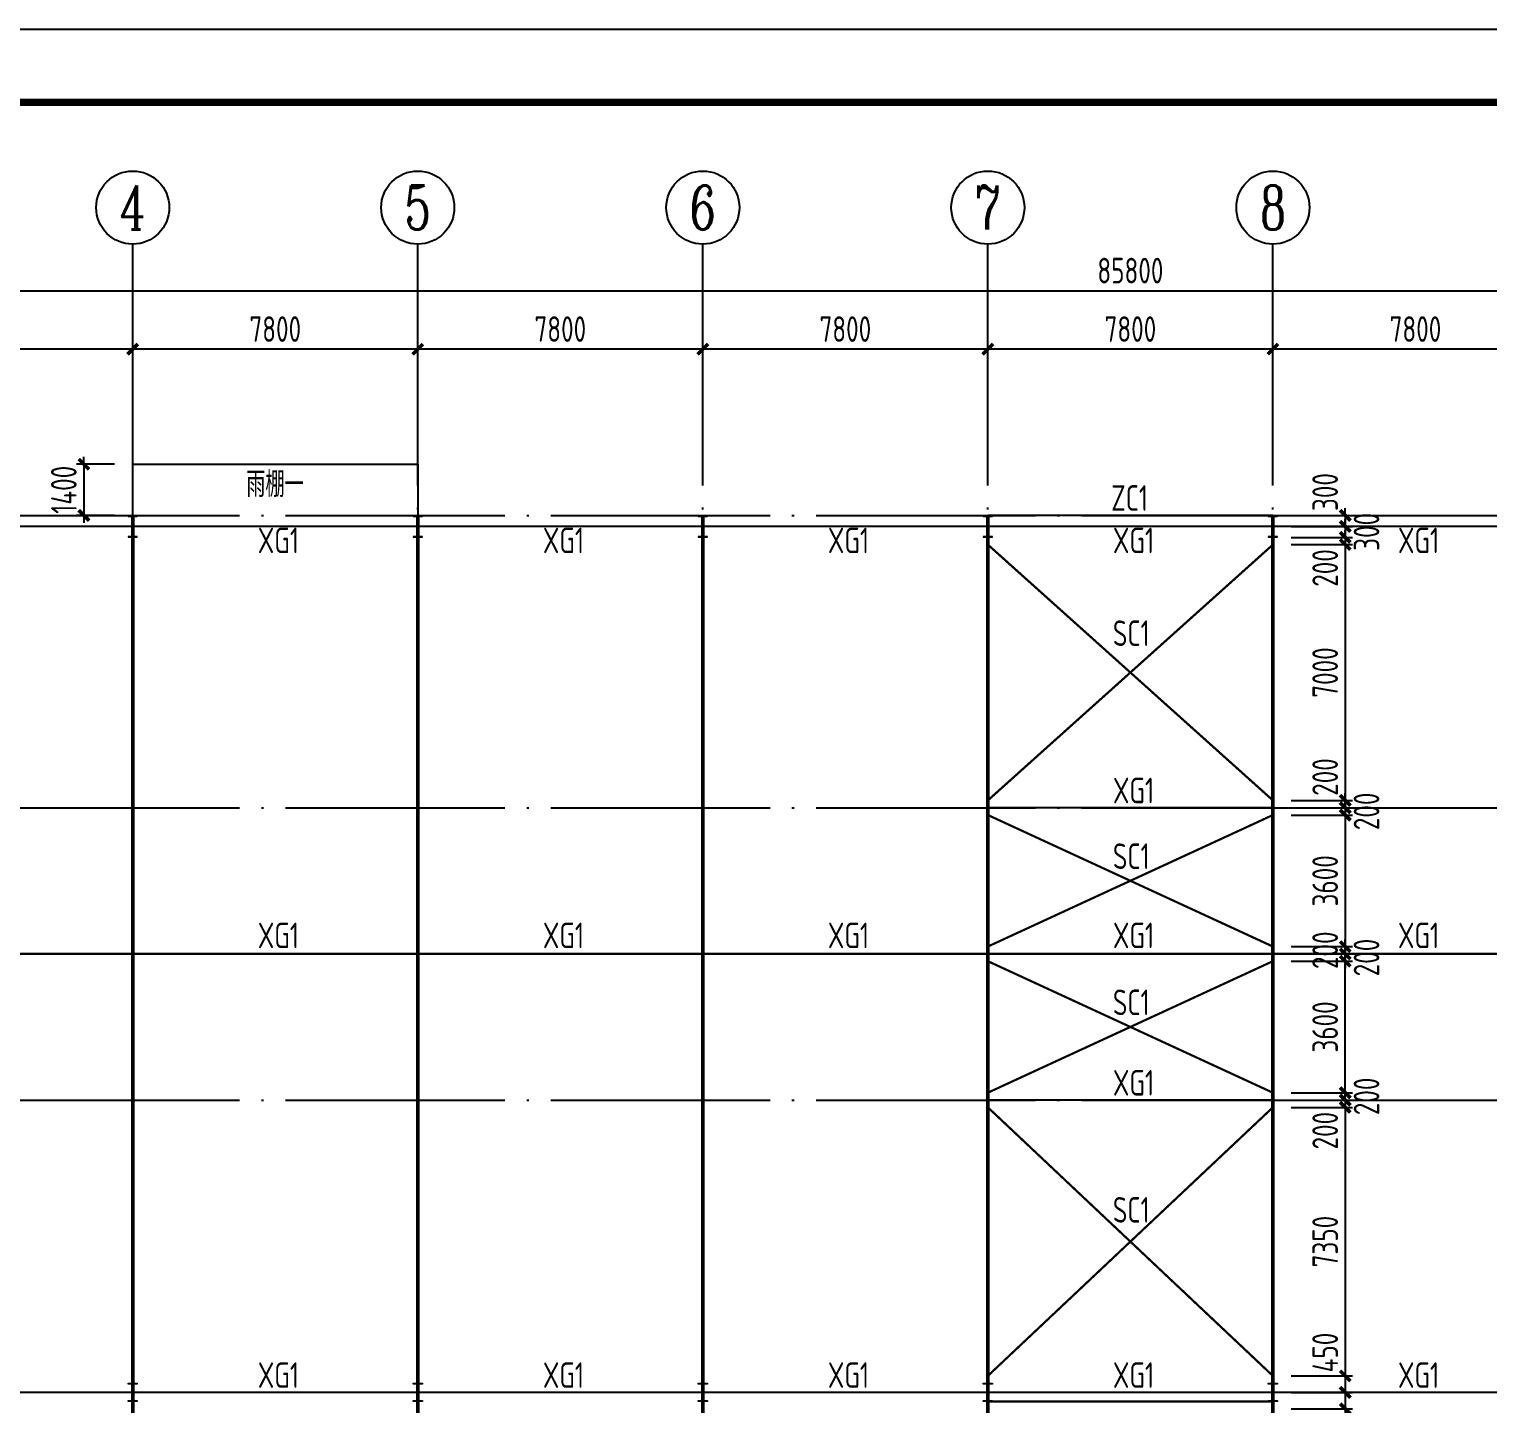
# Model space of a CAD drawing. Extents: x -2746917 to -971774, y -3334247 to -3250358.
# Drawn here: x -1923632 to -1903674, y -3292984 to -3274173 of the extents above; entities that cross this region are included whole.
import ezdxf
from ezdxf.enums import TextEntityAlignment as Align

# ---------------------------------------------------------------- set-up
doc = ezdxf.new("R2010")
doc.units = 0
doc.header["$LTSCALE"] = 1000
doc.header["$MEASUREMENT"] = 0
doc.header["$PDMODE"] = 35
for name, pattern in [('2', [16, 12.5, -1.5, 0.5, -1.5]), ('DASH', [0.35, 0.25, -0.1]), ('DOTE', [2.42, 2, -0.2, 0.02, -0.2])]:
    doc.linetypes.add(name, pattern=pattern)
doc.layers.get('0').update_dxf_attribs({"linetype": 'CONTINUOUS'})
doc.layers.get('Defpoints').update_dxf_attribs({"linetype": 'CONTINUOUS'})
for name, color, linetype in [('AXIS', 253, 'DOTE'), ('COLU', 7, 'CONTINUOUS'), ('DIM', 3, 'CONTINUOUS'), ('NUM', 7, 'CONTINUOUS'), ('PUB_TITLE', 4, 'CONTINUOUS'), ('REIN', 1, 'CONTINUOUS'), ('TEXT', 7, 'CONTINUOUS')]:
    doc.layers.add(name, color=color, linetype=linetype)
doc.layers.add('yichutu', color=7, linetype='CONTINUOUS', true_color=0xffffff, plot=False)
doc.styles.add('TSSD_Axis', font='Complex.shx', dxfattribs={"width": 0.7, "bigfont": 'hztxt.shx'})
doc.styles.add('TSSD_Dimension', font='tssdeng.shx', dxfattribs={"width": 0.75, "bigfont": 'Hztxt.shx'})
doc.styles.add('TSSD_Rein', font='Tssdeng.shx', dxfattribs={"width": 0.75, "bigfont": 'hztxt.shx'})
doc.dimstyles.new('TSSD_200_100', dxfattribs={"dimtxt": 350, "dimasz": 100, "dimexe": 100, "dimexo": 250, "dimgap": 100, "dimtad": 1, "dimdec": 0, "dimlfac": 2, "dimzin": 0, "dimdsep": 46, "dimtxsty": 'TSSD_Dimension', "dimblk": 'ARCHTICK', "dimcen": 0, "dimdle": 100, "dimclrt": 7, "dimadec": 0, "dimazin": 0, "dimtfac": 1, "dimtdec": 0, "dimtix": 1, "dimtmove": 2, "dimatfit": 3, "dimfxl": 1, "dimtolj": 1, "dimtzin": 0, "dimarcsym": 0})

# ---------------------------------------------------------------- blocks, each defined once
blk = doc.blocks.new('ts_axno')
at = {"color": 0, "linetype": 'ByBlock', "lineweight": -2}
blk.add_circle((0, 0), 0.5, dxfattribs=at)
at = {"color": 0, "linetype": 'ByBlock', "lineweight": -2, "style": 'TSSD_Axis', "width": 0.7}
blk.add_attdef('A', text='', height=0.6, dxfattribs=at).set_placement((0, 0), align=Align.MIDDLE_CENTER)
blk = doc.blocks.new('_ArchTick')
at = {"color": 0, "const_width": 0.5}
blk.add_lwpolyline([(-0.71, -0.71), (0.71, 0.71)], dxfattribs=at)
blk = doc.blocks.new('*D1809')
at = {"layer": 'Defpoints', "color": 0, "ltscale": 1.5}
for p in [(-1906615, -3278552), (-1906615, -3279827), (-1902715, -3279827)]:
    blk.add_point(p, dxfattribs=at)
at = {"layer": 'DIM', "color": 0, "lineweight": -2, "ltscale": 1.5}
for p, q in [((-1902615, -3278552), (-1906715, -3278552)), ((-1906615, -3279577), (-1906615, -3278452)), ((-1902715, -3279577), (-1902715, -3278452))]:
    blk.add_line(p, q, dxfattribs=at)
at = {"layer": 'DIM', "color": 0, "lineweight": -2, "ltscale": 1.5, "xscale": 100, "yscale": 100, "zscale": 100, "rotation": 180}
blk.add_blockref('_ArchTick', (-1906615, -3278552), dxfattribs=at)
at = {"layer": 'DIM', "color": 0, "lineweight": -2, "ltscale": 1.5, "xscale": 100, "yscale": 100, "zscale": 100}
blk.add_blockref('_ArchTick', (-1902715, -3278552), dxfattribs=at)
at = {"layer": 'DIM', "color": 7, "ltscale": 1.5, "insert": (-1904665, -3278277), "char_height": 350, "attachment_point": 5, "style": 'TSSD_Dimension'}
blk.add_mtext('\\A1;7800', dxfattribs=at)
blk = doc.blocks.new('*D1810')
at = {"layer": 'Defpoints', "color": 0, "ltscale": 1.5}
for p in [(-1910515, -3278552), (-1910515, -3279827), (-1906615, -3279827)]:
    blk.add_point(p, dxfattribs=at)
at = {"layer": 'DIM', "color": 0, "lineweight": -2, "ltscale": 1.5}
for p, q in [((-1906515, -3278552), (-1910615, -3278552)), ((-1910515, -3279577), (-1910515, -3278452)), ((-1906615, -3279577), (-1906615, -3278452))]:
    blk.add_line(p, q, dxfattribs=at)
at = {"layer": 'DIM', "color": 0, "lineweight": -2, "ltscale": 1.5, "xscale": 100, "yscale": 100, "zscale": 100, "rotation": 180}
blk.add_blockref('_ArchTick', (-1910515, -3278552), dxfattribs=at)
at = {"layer": 'DIM', "color": 0, "lineweight": -2, "ltscale": 1.5, "xscale": 100, "yscale": 100, "zscale": 100}
blk.add_blockref('_ArchTick', (-1906615, -3278552), dxfattribs=at)
at = {"layer": 'DIM', "color": 7, "ltscale": 1.5, "insert": (-1908565, -3278277), "char_height": 350, "attachment_point": 5, "style": 'TSSD_Dimension'}
blk.add_mtext('\\A1;7800', dxfattribs=at)
blk = doc.blocks.new('*D1811')
at = {"layer": 'Defpoints', "color": 0, "ltscale": 1.5}
for p in [(-1914415, -3278552), (-1914415, -3279827), (-1910515, -3279827)]:
    blk.add_point(p, dxfattribs=at)
at = {"layer": 'DIM', "color": 0, "lineweight": -2, "ltscale": 1.5}
for p, q in [((-1910415, -3278552), (-1914515, -3278552)), ((-1914415, -3279577), (-1914415, -3278452)), ((-1910515, -3279577), (-1910515, -3278452))]:
    blk.add_line(p, q, dxfattribs=at)
at = {"layer": 'DIM', "color": 0, "lineweight": -2, "ltscale": 1.5, "xscale": 100, "yscale": 100, "zscale": 100, "rotation": 180}
blk.add_blockref('_ArchTick', (-1914415, -3278552), dxfattribs=at)
at = {"layer": 'DIM', "color": 0, "lineweight": -2, "ltscale": 1.5, "xscale": 100, "yscale": 100, "zscale": 100}
blk.add_blockref('_ArchTick', (-1910515, -3278552), dxfattribs=at)
at = {"layer": 'DIM', "color": 7, "ltscale": 1.5, "insert": (-1912465, -3278277), "char_height": 350, "attachment_point": 5, "style": 'TSSD_Dimension'}
blk.add_mtext('\\A1;7800', dxfattribs=at)
blk = doc.blocks.new('*D1812')
at = {"layer": 'Defpoints', "color": 0, "ltscale": 1.5}
for p in [(-1918315, -3278552), (-1918315, -3279827), (-1914415, -3279827)]:
    blk.add_point(p, dxfattribs=at)
at = {"layer": 'DIM', "color": 0, "lineweight": -2, "ltscale": 1.5}
for p, q in [((-1914315, -3278552), (-1918415, -3278552)), ((-1918315, -3279577), (-1918315, -3278452)), ((-1914415, -3279577), (-1914415, -3278452))]:
    blk.add_line(p, q, dxfattribs=at)
at = {"layer": 'DIM', "color": 0, "lineweight": -2, "ltscale": 1.5, "xscale": 100, "yscale": 100, "zscale": 100, "rotation": 180}
blk.add_blockref('_ArchTick', (-1918315, -3278552), dxfattribs=at)
at = {"layer": 'DIM', "color": 0, "lineweight": -2, "ltscale": 1.5, "xscale": 100, "yscale": 100, "zscale": 100}
blk.add_blockref('_ArchTick', (-1914415, -3278552), dxfattribs=at)
at = {"layer": 'DIM', "color": 7, "ltscale": 1.5, "insert": (-1916365, -3278277), "char_height": 350, "attachment_point": 5, "style": 'TSSD_Dimension'}
blk.add_mtext('\\A1;7800', dxfattribs=at)
blk = doc.blocks.new('*D1813')
at = {"layer": 'Defpoints', "color": 0, "ltscale": 1.5}
for p in [(-1922215, -3278552), (-1922215, -3279827), (-1918315, -3279827)]:
    blk.add_point(p, dxfattribs=at)
at = {"layer": 'DIM', "color": 0, "lineweight": -2, "ltscale": 1.5}
for p, q in [((-1918215, -3278552), (-1922315, -3278552)), ((-1922215, -3279577), (-1922215, -3278452)), ((-1918315, -3279577), (-1918315, -3278452))]:
    blk.add_line(p, q, dxfattribs=at)
at = {"layer": 'DIM', "color": 0, "lineweight": -2, "ltscale": 1.5, "xscale": 100, "yscale": 100, "zscale": 100, "rotation": 180}
blk.add_blockref('_ArchTick', (-1922215, -3278552), dxfattribs=at)
at = {"layer": 'DIM', "color": 0, "lineweight": -2, "ltscale": 1.5, "xscale": 100, "yscale": 100, "zscale": 100}
blk.add_blockref('_ArchTick', (-1918315, -3278552), dxfattribs=at)
at = {"layer": 'DIM', "color": 7, "ltscale": 1.5, "insert": (-1920265, -3278277), "char_height": 350, "attachment_point": 5, "style": 'TSSD_Dimension'}
blk.add_mtext('\\A1;7800', dxfattribs=at)
blk = doc.blocks.new('*D1814')
at = {"layer": 'Defpoints', "color": 0, "ltscale": 1.5}
for p in [(-1926115, -3278552), (-1926115, -3279827), (-1922215, -3279827)]:
    blk.add_point(p, dxfattribs=at)
at = {"layer": 'DIM', "color": 0, "lineweight": -2, "ltscale": 1.5}
for p, q in [((-1922115, -3278552), (-1926215, -3278552)), ((-1926115, -3279577), (-1926115, -3278452)), ((-1922215, -3279577), (-1922215, -3278452))]:
    blk.add_line(p, q, dxfattribs=at)
at = {"layer": 'DIM', "color": 0, "lineweight": -2, "ltscale": 1.5, "xscale": 100, "yscale": 100, "zscale": 100, "rotation": 180}
blk.add_blockref('_ArchTick', (-1926115, -3278552), dxfattribs=at)
at = {"layer": 'DIM', "color": 0, "lineweight": -2, "ltscale": 1.5, "xscale": 100, "yscale": 100, "zscale": 100}
blk.add_blockref('_ArchTick', (-1922215, -3278552), dxfattribs=at)
at = {"layer": 'DIM', "color": 7, "ltscale": 1.5, "insert": (-1924165, -3278277), "char_height": 350, "attachment_point": 5, "style": 'TSSD_Dimension'}
blk.add_mtext('\\A1;7800', dxfattribs=at)
blk = doc.blocks.new('*D1816')
at = {"layer": 'Defpoints', "color": 0, "ltscale": 1.5}
for p in [(-1887115, -3277752), (-1930015, -3279827), (-1887115, -3279827)]:
    blk.add_point(p, dxfattribs=at)
at = {"layer": 'DIM', "color": 0, "lineweight": -2, "ltscale": 1.5}
for p, q in [((-1930115, -3277752), (-1887015, -3277752)), ((-1930015, -3279577), (-1930015, -3277652)), ((-1887115, -3279577), (-1887115, -3277652))]:
    blk.add_line(p, q, dxfattribs=at)
at = {"layer": 'DIM', "color": 0, "lineweight": -2, "ltscale": 1.5, "xscale": 100, "yscale": 100, "zscale": 100, "rotation": 180}
blk.add_blockref('_ArchTick', (-1930015, -3277752), dxfattribs=at)
at = {"layer": 'DIM', "color": 0, "lineweight": -2, "ltscale": 1.5, "xscale": 100, "yscale": 100, "zscale": 100}
blk.add_blockref('_ArchTick', (-1887115, -3277752), dxfattribs=at)
at = {"layer": 'DIM', "color": 7, "ltscale": 1.5, "insert": (-1908565, -3277477), "char_height": 350, "attachment_point": 5, "style": 'TSSD_Dimension'}
blk.add_mtext('\\A1;85800', dxfattribs=at)
blk = doc.blocks.new('*D2792')
at = {"layer": 'Defpoints', "color": 0, "ltscale": 1.5}
for p in [(-1922215, -3280126), (-1922883, -3280827), (-1922215, -3280827)]:
    blk.add_point(p, dxfattribs=at)
at = {"layer": 'DIM', "color": 0, "lineweight": -2, "ltscale": 1.5}
for p, q in [((-1922883, -3280126), (-1922883, -3280026)), ((-1922465, -3280126), (-1922983, -3280126)), ((-1922883, -3280126), (-1922883, -3280827)), ((-1922465, -3280827), (-1922983, -3280827)), ((-1922883, -3280827), (-1922883, -3280927))]:
    blk.add_line(p, q, dxfattribs=at)
at = {"layer": 'DIM', "color": 0, "lineweight": -2, "ltscale": 1.5, "xscale": 100, "yscale": 100, "zscale": 100}
for p, rotation in [((-1922883, -3280126), 270), ((-1922883, -3280827), 90)]:
    blk.add_blockref('_ArchTick', p, dxfattribs=dict(at, rotation=rotation))
at = {"layer": 'DIM', "color": 7, "ltscale": 1.5, "insert": (-1923158, -3280476), "char_height": 350, "attachment_point": 5, "rotation": 90, "style": 'TSSD_Dimension'}
blk.add_mtext('\\A1;1400', dxfattribs=at)
blk = doc.blocks.new('*D2946')
at = {"layer": 'Defpoints', "color": 0, "ltscale": 1.5}
for p in [(-1906615, -3280827), (-1906615, -3280977), (-1905625, -3280977)]:
    blk.add_point(p, dxfattribs=at)
at = {"layer": 'DIM', "color": 0, "lineweight": -2, "ltscale": 1.5}
for p, q in [((-1905625, -3280827), (-1905625, -3280727)), ((-1906365, -3280827), (-1905525, -3280827)), ((-1906365, -3280977), (-1905525, -3280977)), ((-1905625, -3280827), (-1905625, -3280977)), ((-1905625, -3280977), (-1905625, -3281077))]:
    blk.add_line(p, q, dxfattribs=at)
at = {"layer": 'DIM', "color": 0, "lineweight": -2, "ltscale": 1.5, "xscale": 100, "yscale": 100, "zscale": 100}
for p, rotation in [((-1905625, -3280827), 270), ((-1905625, -3280977), 90)]:
    blk.add_blockref('_ArchTick', p, dxfattribs=dict(at, rotation=rotation))
at = {"layer": 'DIM', "color": 7, "ltscale": 1.5, "insert": (-1905900, -3280507), "char_height": 350, "attachment_point": 5, "rotation": 90, "style": 'TSSD_Dimension'}
blk.add_mtext('\\A1;300', dxfattribs=at)
blk = doc.blocks.new('*D2947')
at = {"layer": 'Defpoints', "color": 0, "ltscale": 1.5}
for p in [(-1906615, -3280977), (-1906615, -3281127), (-1905625, -3281127)]:
    blk.add_point(p, dxfattribs=at)
at = {"layer": 'DIM', "color": 0, "lineweight": -2, "ltscale": 1.5}
for p, q in [((-1906365, -3280977), (-1905525, -3280977)), ((-1905625, -3280977), (-1905625, -3280877)), ((-1905625, -3280977), (-1905625, -3281127)), ((-1906365, -3281127), (-1905525, -3281127)), ((-1905625, -3281127), (-1905625, -3281227))]:
    blk.add_line(p, q, dxfattribs=at)
at = {"layer": 'DIM', "color": 0, "lineweight": -2, "ltscale": 1.5, "xscale": 100, "yscale": 100, "zscale": 100}
for p, rotation in [((-1905625, -3280977), 270), ((-1905625, -3281127), 90)]:
    blk.add_blockref('_ArchTick', p, dxfattribs=dict(at, rotation=rotation))
at = {"layer": 'DIM', "color": 7, "ltscale": 1.5, "insert": (-1905334, -3281052), "char_height": 350, "attachment_point": 5, "rotation": 90, "style": 'TSSD_Dimension'}
blk.add_mtext('\\A1;300', dxfattribs=at)
blk = doc.blocks.new('*D2948')
at = {"layer": 'Defpoints', "color": 0, "ltscale": 1.5}
for p in [(-1906615, -3281127), (-1906615, -3281227), (-1905625, -3281227)]:
    blk.add_point(p, dxfattribs=at)
at = {"layer": 'DIM', "color": 0, "lineweight": -2, "ltscale": 1.5}
for p, q in [((-1906365, -3281127), (-1905525, -3281127)), ((-1905625, -3281127), (-1905625, -3281027)), ((-1905625, -3281127), (-1905625, -3281227)), ((-1906365, -3281227), (-1905525, -3281227)), ((-1905625, -3281227), (-1905625, -3281327))]:
    blk.add_line(p, q, dxfattribs=at)
at = {"layer": 'DIM', "color": 0, "lineweight": -2, "ltscale": 1.5, "xscale": 100, "yscale": 100, "zscale": 100}
for p, rotation in [((-1905625, -3281127), 270), ((-1905625, -3281227), 90)]:
    blk.add_blockref('_ArchTick', p, dxfattribs=dict(at, rotation=rotation))
at = {"layer": 'DIM', "color": 7, "ltscale": 1.5, "insert": (-1905900, -3281546), "char_height": 350, "attachment_point": 5, "rotation": 90, "style": 'TSSD_Dimension'}
blk.add_mtext('\\A1;200', dxfattribs=at)
blk = doc.blocks.new('*D2949')
at = {"layer": 'Defpoints', "color": 0, "ltscale": 1.5}
for p in [(-1906615, -3281227), (-1906615, -3284727), (-1905625, -3284727)]:
    blk.add_point(p, dxfattribs=at)
at = {"layer": 'DIM', "color": 0, "lineweight": -2, "ltscale": 1.5}
for p, q in [((-1905625, -3281127), (-1905625, -3284827)), ((-1906365, -3281227), (-1905525, -3281227)), ((-1906365, -3284727), (-1905525, -3284727))]:
    blk.add_line(p, q, dxfattribs=at)
at = {"layer": 'DIM', "color": 0, "lineweight": -2, "ltscale": 1.5, "xscale": 100, "yscale": 100, "zscale": 100}
for p, rotation in [((-1905625, -3281227), 90), ((-1905625, -3284727), 270)]:
    blk.add_blockref('_ArchTick', p, dxfattribs=dict(at, rotation=rotation))
at = {"layer": 'DIM', "color": 7, "ltscale": 1.5, "insert": (-1905900, -3282977), "char_height": 350, "attachment_point": 5, "rotation": 90, "style": 'TSSD_Dimension'}
blk.add_mtext('\\A1;7000', dxfattribs=at)
blk = doc.blocks.new('*D2950')
at = {"layer": 'Defpoints', "color": 0, "ltscale": 1.5}
for p in [(-1906615, -3284727), (-1906615, -3284827), (-1905625, -3284827)]:
    blk.add_point(p, dxfattribs=at)
at = {"layer": 'DIM', "color": 0, "lineweight": -2, "ltscale": 1.5}
for p, q in [((-1906365, -3284727), (-1905525, -3284727)), ((-1905625, -3284727), (-1905625, -3284627)), ((-1905625, -3284727), (-1905625, -3284827)), ((-1906365, -3284827), (-1905525, -3284827)), ((-1905625, -3284827), (-1905625, -3284927))]:
    blk.add_line(p, q, dxfattribs=at)
at = {"layer": 'DIM', "color": 0, "lineweight": -2, "ltscale": 1.5, "xscale": 100, "yscale": 100, "zscale": 100}
for p, rotation in [((-1905625, -3284727), 270), ((-1905625, -3284827), 90)]:
    blk.add_blockref('_ArchTick', p, dxfattribs=dict(at, rotation=rotation))
at = {"layer": 'DIM', "color": 7, "ltscale": 1.5, "insert": (-1905900, -3284407), "char_height": 350, "attachment_point": 5, "rotation": 90, "style": 'TSSD_Dimension'}
blk.add_mtext('\\A1;200', dxfattribs=at)
blk = doc.blocks.new('*D2951')
at = {"layer": 'Defpoints', "color": 0, "ltscale": 1.5}
for p in [(-1906615, -3284827), (-1906615, -3284927), (-1905625, -3284927)]:
    blk.add_point(p, dxfattribs=at)
at = {"layer": 'DIM', "color": 0, "lineweight": -2, "ltscale": 1.5}
for p, q in [((-1905625, -3284827), (-1905625, -3284727)), ((-1906365, -3284827), (-1905525, -3284827)), ((-1906365, -3284927), (-1905525, -3284927)), ((-1905625, -3284827), (-1905625, -3284927)), ((-1905625, -3284927), (-1905625, -3285027))]:
    blk.add_line(p, q, dxfattribs=at)
at = {"layer": 'DIM', "color": 0, "lineweight": -2, "ltscale": 1.5, "xscale": 100, "yscale": 100, "zscale": 100}
for p, rotation in [((-1905625, -3284827), 270), ((-1905625, -3284927), 90)]:
    blk.add_blockref('_ArchTick', p, dxfattribs=dict(at, rotation=rotation))
at = {"layer": 'DIM', "color": 7, "ltscale": 1.5, "insert": (-1905334, -3284877), "char_height": 350, "attachment_point": 5, "rotation": 90, "style": 'TSSD_Dimension'}
blk.add_mtext('\\A1;200', dxfattribs=at)
blk = doc.blocks.new('*D2952')
at = {"layer": 'Defpoints', "color": 0, "ltscale": 1.5}
for p in [(-1906615, -3284927), (-1906615, -3286727), (-1905625, -3286727)]:
    blk.add_point(p, dxfattribs=at)
at = {"layer": 'DIM', "color": 0, "lineweight": -2, "ltscale": 1.5}
for p, q in [((-1906365, -3284927), (-1905525, -3284927)), ((-1905625, -3284827), (-1905625, -3286827)), ((-1906365, -3286727), (-1905525, -3286727))]:
    blk.add_line(p, q, dxfattribs=at)
at = {"layer": 'DIM', "color": 0, "lineweight": -2, "ltscale": 1.5, "xscale": 100, "yscale": 100, "zscale": 100}
for p, rotation in [((-1905625, -3284927), 90), ((-1905625, -3286727), 270)]:
    blk.add_blockref('_ArchTick', p, dxfattribs=dict(at, rotation=rotation))
at = {"layer": 'DIM', "color": 7, "ltscale": 1.5, "insert": (-1905900, -3285827), "char_height": 350, "attachment_point": 5, "rotation": 90, "style": 'TSSD_Dimension'}
blk.add_mtext('\\A1;3600', dxfattribs=at)
blk = doc.blocks.new('*D2954')
at = {"layer": 'Defpoints', "color": 0, "ltscale": 1.5}
for p in [(-1906615, -3288827), (-1906615, -3288927), (-1905625, -3288927)]:
    blk.add_point(p, dxfattribs=at)
at = {"layer": 'DIM', "color": 0, "lineweight": -2, "ltscale": 1.5}
for p, q in [((-1905625, -3288827), (-1905625, -3288727)), ((-1906365, -3288827), (-1905525, -3288827)), ((-1906365, -3288927), (-1905525, -3288927)), ((-1905625, -3288827), (-1905625, -3288927)), ((-1905625, -3288927), (-1905625, -3289027))]:
    blk.add_line(p, q, dxfattribs=at)
at = {"layer": 'DIM', "color": 0, "lineweight": -2, "ltscale": 1.5, "xscale": 100, "yscale": 100, "zscale": 100}
for p, rotation in [((-1905625, -3288827), 270), ((-1905625, -3288927), 90)]:
    blk.add_blockref('_ArchTick', p, dxfattribs=dict(at, rotation=rotation))
at = {"layer": 'DIM', "color": 7, "ltscale": 1.5, "insert": (-1905900, -3289246), "char_height": 350, "attachment_point": 5, "rotation": 90, "style": 'TSSD_Dimension'}
blk.add_mtext('\\A1;200', dxfattribs=at)
blk = doc.blocks.new('*D2955')
at = {"layer": 'Defpoints', "color": 0, "ltscale": 1.5}
for p in [(-1906615, -3288927), (-1906615, -3292602), (-1905625, -3292602)]:
    blk.add_point(p, dxfattribs=at)
at = {"layer": 'DIM', "color": 0, "lineweight": -2, "ltscale": 1.5}
for p, q in [((-1906365, -3288927), (-1905525, -3288927)), ((-1905625, -3288827), (-1905625, -3292702)), ((-1906365, -3292602), (-1905525, -3292602))]:
    blk.add_line(p, q, dxfattribs=at)
at = {"layer": 'DIM', "color": 0, "lineweight": -2, "ltscale": 1.5, "xscale": 100, "yscale": 100, "zscale": 100}
for p, rotation in [((-1905625, -3288927), 90), ((-1905625, -3292602), 270)]:
    blk.add_blockref('_ArchTick', p, dxfattribs=dict(at, rotation=rotation))
at = {"layer": 'DIM', "color": 7, "ltscale": 1.5, "insert": (-1905900, -3290764), "char_height": 350, "attachment_point": 5, "rotation": 90, "style": 'TSSD_Dimension'}
blk.add_mtext('\\A1;7350', dxfattribs=at)
blk = doc.blocks.new('*D2956')
at = {"layer": 'Defpoints', "color": 0, "ltscale": 1.5}
for p in [(-1906615, -3292602), (-1906615, -3292827), (-1905625, -3292827)]:
    blk.add_point(p, dxfattribs=at)
at = {"layer": 'DIM', "color": 0, "lineweight": -2, "ltscale": 1.5}
for p, q in [((-1905625, -3292502), (-1905625, -3292927)), ((-1906365, -3292602), (-1905525, -3292602)), ((-1906365, -3292827), (-1905525, -3292827))]:
    blk.add_line(p, q, dxfattribs=at)
at = {"layer": 'DIM', "color": 0, "lineweight": -2, "ltscale": 1.5, "xscale": 100, "yscale": 100, "zscale": 100}
for p, rotation in [((-1905625, -3292602), 90), ((-1905625, -3292827), 270)]:
    blk.add_blockref('_ArchTick', p, dxfattribs=dict(at, rotation=rotation))
at = {"layer": 'DIM', "color": 7, "ltscale": 1.5, "insert": (-1905900, -3292282), "char_height": 350, "attachment_point": 5, "rotation": 90, "style": 'TSSD_Dimension'}
blk.add_mtext('\\A1;450', dxfattribs=at)
blk = doc.blocks.new('*D2957')
at = {"layer": 'Defpoints', "color": 0, "ltscale": 1.5}
for p in [(-1906615, -3292827), (-1906615, -3293052), (-1905625, -3293052)]:
    blk.add_point(p, dxfattribs=at)
at = {"layer": 'DIM', "color": 0, "lineweight": -2, "ltscale": 1.5}
for p, q in [((-1905625, -3292727), (-1905625, -3293152)), ((-1906365, -3292827), (-1905525, -3292827)), ((-1906365, -3293052), (-1905525, -3293052))]:
    blk.add_line(p, q, dxfattribs=at)
at = {"layer": 'DIM', "color": 0, "lineweight": -2, "ltscale": 1.5, "xscale": 100, "yscale": 100, "zscale": 100}
for p, rotation in [((-1905625, -3292827), 90), ((-1905625, -3293052), 270)]:
    blk.add_blockref('_ArchTick', p, dxfattribs=dict(at, rotation=rotation))
at = {"layer": 'DIM', "color": 7, "ltscale": 1.5, "insert": (-1905900, -3293371), "char_height": 350, "attachment_point": 5, "rotation": 90, "style": 'TSSD_Dimension'}
blk.add_mtext('\\A1;450', dxfattribs=at)
blk = doc.blocks.new('*D2958')
at = {"layer": 'Defpoints', "color": 0, "ltscale": 1.5}
for p in [(-1906615, -3293052), (-1906615, -3296727), (-1905625, -3296727)]:
    blk.add_point(p, dxfattribs=at)
at = {"layer": 'DIM', "color": 0, "lineweight": -2, "ltscale": 1.5}
for p, q in [((-1905625, -3292952), (-1905625, -3296827)), ((-1906365, -3293052), (-1905525, -3293052)), ((-1906365, -3296727), (-1905525, -3296727))]:
    blk.add_line(p, q, dxfattribs=at)
at = {"layer": 'DIM', "color": 0, "lineweight": -2, "ltscale": 1.5, "xscale": 100, "yscale": 100, "zscale": 100}
for p, rotation in [((-1905625, -3293052), 90), ((-1905625, -3296727), 270)]:
    blk.add_blockref('_ArchTick', p, dxfattribs=dict(at, rotation=rotation))
at = {"layer": 'DIM', "color": 7, "ltscale": 1.5, "insert": (-1905900, -3294889), "char_height": 350, "attachment_point": 5, "rotation": 90, "style": 'TSSD_Dimension'}
blk.add_mtext('\\A1;7350', dxfattribs=at)
blk = doc.blocks.new('yct-743-420-74300-42000-100-2002.0')
at = {"layer": 'yichutu', "color": 7, "true_color": 0xffffff}
blk.add_lwpolyline([(0, 0), (0, 42000), (74300, 42000), (74300, 0)], close=True, dxfattribs=at)
blk = doc.blocks.new('A$C6B365CFD')
at = {"layer": 'PUB_TITLE'}
blk.add_lwpolyline([(-70467, -17093), (-70467, 24907), (3833, 24907), (3833, -17093)], close=True, dxfattribs=at)
at = {"layer": 'PUB_TITLE', "const_width": 100}
blk.add_lwpolyline([(2833, -16093), (2833, 23907), (-69753, 23907), (-69753, -16093), (2833, -16093)], dxfattribs=at)
blk = doc.blocks.new('*D3521')
at = {"layer": 'Defpoints', "color": 0, "ltscale": 1.5}
for p in [(-1906615, -3288727), (-1905625, -3288727), (-1906615, -3288827)]:
    blk.add_point(p, dxfattribs=at)
at = {"layer": 'DIM', "color": 0, "lineweight": -2, "ltscale": 1.5}
for p, q in [((-1906365, -3288727), (-1905525, -3288727)), ((-1905625, -3288727), (-1905625, -3288627)), ((-1905625, -3288827), (-1905625, -3288727)), ((-1906365, -3288827), (-1905525, -3288827)), ((-1905625, -3288827), (-1905625, -3288927))]:
    blk.add_line(p, q, dxfattribs=at)
at = {"layer": 'DIM', "color": 0, "lineweight": -2, "ltscale": 1.5, "xscale": 100, "yscale": 100, "zscale": 100}
for p, rotation in [((-1905625, -3288727), 270), ((-1905625, -3288827), 90)]:
    blk.add_blockref('_ArchTick', p, dxfattribs=dict(at, rotation=rotation))
at = {"layer": 'DIM', "color": 7, "ltscale": 1.5, "insert": (-1905334, -3288777), "char_height": 350, "attachment_point": 5, "rotation": 90, "style": 'TSSD_Dimension'}
blk.add_mtext('\\A1;200', dxfattribs=at)
blk = doc.blocks.new('*D3522')
at = {"layer": 'Defpoints', "color": 0, "ltscale": 1.5}
for p in [(-1906615, -3286927), (-1905625, -3286927), (-1906615, -3288727)]:
    blk.add_point(p, dxfattribs=at)
at = {"layer": 'DIM', "color": 0, "lineweight": -2, "ltscale": 1.5}
for p, q in [((-1906365, -3286927), (-1905525, -3286927)), ((-1905625, -3288827), (-1905625, -3286827)), ((-1906365, -3288727), (-1905525, -3288727))]:
    blk.add_line(p, q, dxfattribs=at)
at = {"layer": 'DIM', "color": 0, "lineweight": -2, "ltscale": 1.5, "xscale": 100, "yscale": 100, "zscale": 100}
for p, rotation in [((-1905625, -3286927), 90), ((-1905625, -3288727), 270)]:
    blk.add_blockref('_ArchTick', p, dxfattribs=dict(at, rotation=rotation))
at = {"layer": 'DIM', "color": 7, "ltscale": 1.5, "insert": (-1905900, -3287827), "char_height": 350, "attachment_point": 5, "rotation": 90, "style": 'TSSD_Dimension'}
blk.add_mtext('\\A1;3600', dxfattribs=at)
blk = doc.blocks.new('*D3523')
at = {"layer": 'Defpoints', "color": 0, "ltscale": 1.5}
for p in [(-1906615, -3286827), (-1906615, -3286927), (-1905625, -3286827)]:
    blk.add_point(p, dxfattribs=at)
at = {"layer": 'DIM', "color": 0, "lineweight": -2, "ltscale": 1.5}
for p, q in [((-1905625, -3286827), (-1905625, -3286727)), ((-1906365, -3286827), (-1905525, -3286827)), ((-1906365, -3286927), (-1905525, -3286927)), ((-1905625, -3286927), (-1905625, -3286827)), ((-1905625, -3286927), (-1905625, -3287027))]:
    blk.add_line(p, q, dxfattribs=at)
at = {"layer": 'DIM', "color": 0, "lineweight": -2, "ltscale": 1.5, "xscale": 100, "yscale": 100, "zscale": 100}
for p, rotation in [((-1905625, -3286827), 270), ((-1905625, -3286927), 90)]:
    blk.add_blockref('_ArchTick', p, dxfattribs=dict(at, rotation=rotation))
at = {"layer": 'DIM', "color": 7, "ltscale": 1.5, "insert": (-1905334, -3286877), "char_height": 350, "attachment_point": 5, "rotation": 90, "style": 'TSSD_Dimension'}
blk.add_mtext('\\A1;200', dxfattribs=at)
blk = doc.blocks.new('*D3524')
at = {"layer": 'Defpoints', "color": 0, "ltscale": 1.5}
for p in [(-1906615, -3286727), (-1905625, -3286727), (-1906615, -3286827)]:
    blk.add_point(p, dxfattribs=at)
at = {"layer": 'DIM', "color": 0, "lineweight": -2, "ltscale": 1.5}
for p, q in [((-1906365, -3286727), (-1905525, -3286727)), ((-1905625, -3286727), (-1905625, -3286627)), ((-1905625, -3286827), (-1905625, -3286727)), ((-1906365, -3286827), (-1905525, -3286827)), ((-1905625, -3286827), (-1905625, -3286927))]:
    blk.add_line(p, q, dxfattribs=at)
at = {"layer": 'DIM', "color": 0, "lineweight": -2, "ltscale": 1.5, "xscale": 100, "yscale": 100, "zscale": 100}
for p, rotation in [((-1905625, -3286727), 270), ((-1905625, -3286827), 90)]:
    blk.add_blockref('_ArchTick', p, dxfattribs=dict(at, rotation=rotation))
at = {"layer": 'DIM', "color": 7, "ltscale": 1.5, "insert": (-1905900, -3286777), "char_height": 350, "attachment_point": 5, "rotation": 90, "style": 'TSSD_Dimension'}
blk.add_mtext('\\A1;200', dxfattribs=at)

msp = doc.modelspace()

# ---------------------------------------------------------------- linework, layer by layer
at = {"ltscale": 1.5}
msp.add_lwpolyline([(-1922215.08, -3280826.56), (-1922215.08, -3280126.4), (-1918315.08, -3280126.4), (-1918315.08, -3280826.56)], dxfattribs=at)
at = {"layer": 'AXIS', "ltscale": 1.5}
for p, q in [((-1922215.08, -3305826.56), (-1922215.08, -3279826.56)), ((-1918315.08, -3305826.56), (-1918315.08, -3279826.56)), ((-1914415.08, -3305826.56), (-1914415.08, -3279826.56)), ((-1910515.08, -3305826.56), (-1910515.08, -3279826.56)), ((-1906615.08, -3305826.56), (-1906615.08, -3279826.56)), ((-1931015.08, -3280826.56), (-1886115.08, -3280826.56)), ((-1931015.08, -3284826.56), (-1886115.08, -3284826.56)), ((-1931015.08, -3288826.56), (-1886115.08, -3288826.56)), ((-1931015.08, -3292826.56), (-1886115.08, -3292826.56))]:
    msp.add_line(p, q, dxfattribs=at)
at = {"layer": 'COLU', "lineweight": 5, "ltscale": 1.5}
for points in [[(-1922277.58, -3280826.56), (-1922277.58, -3280839.56), (-1922152.58, -3280839.56), (-1922152.58, -3280826.56)], [(-1922221.58, -3280839.56), (-1922221.58, -3281113.56), (-1922208.58, -3281113.56), (-1922208.58, -3280839.56)], [(-1918377.58, -3280826.56), (-1918377.58, -3280839.56), (-1918252.58, -3280839.56), (-1918252.58, -3280826.56)], [(-1918321.58, -3280839.56), (-1918321.58, -3281113.56), (-1918308.58, -3281113.56), (-1918308.58, -3280839.56)], [(-1914477.58, -3280826.56), (-1914477.58, -3280839.56), (-1914352.58, -3280839.56), (-1914352.58, -3280826.56)], [(-1914421.58, -3280839.56), (-1914421.58, -3281113.56), (-1914408.58, -3281113.56), (-1914408.58, -3280839.56)], [(-1910577.58, -3280826.56), (-1910577.58, -3280839.56), (-1910452.58, -3280839.56), (-1910452.58, -3280826.56)], [(-1910521.58, -3280839.56), (-1910521.58, -3281113.56), (-1910508.58, -3281113.56), (-1910508.58, -3280839.56)], [(-1906677.58, -3280826.56), (-1906677.58, -3280839.56), (-1906552.58, -3280839.56), (-1906552.58, -3280826.56)], [(-1906621.58, -3280839.56), (-1906621.58, -3281113.56), (-1906608.58, -3281113.56), (-1906608.58, -3280839.56)], [(-1922277.58, -3281113.56), (-1922277.58, -3281126.56), (-1922152.58, -3281126.56), (-1922152.58, -3281113.56)], [(-1918377.58, -3281113.56), (-1918377.58, -3281126.56), (-1918252.58, -3281126.56), (-1918252.58, -3281113.56)], [(-1914477.58, -3281113.56), (-1914477.58, -3281126.56), (-1914352.58, -3281126.56), (-1914352.58, -3281113.56)], [(-1910577.58, -3281113.56), (-1910577.58, -3281126.56), (-1910452.58, -3281126.56), (-1910452.58, -3281113.56)], [(-1906677.58, -3281113.56), (-1906677.58, -3281126.56), (-1906552.58, -3281126.56), (-1906552.58, -3281113.56)], [(-1922277.58, -3292714.56), (-1922277.58, -3292701.56), (-1922152.58, -3292701.56), (-1922152.58, -3292714.56)], [(-1922221.58, -3292938.56), (-1922221.58, -3292714.56), (-1922208.58, -3292714.56), (-1922208.58, -3292938.56)], [(-1918377.58, -3292714.56), (-1918377.58, -3292701.56), (-1918252.58, -3292701.56), (-1918252.58, -3292714.56)], [(-1918321.58, -3292938.56), (-1918321.58, -3292714.56), (-1918308.58, -3292714.56), (-1918308.58, -3292938.56)], [(-1914477.58, -3292714.56), (-1914477.58, -3292701.56), (-1914352.58, -3292701.56), (-1914352.58, -3292714.56)], [(-1914421.58, -3292938.56), (-1914421.58, -3292714.56), (-1914408.58, -3292714.56), (-1914408.58, -3292938.56)], [(-1910577.58, -3292714.56), (-1910577.58, -3292701.56), (-1910452.58, -3292701.56), (-1910452.58, -3292714.56)], [(-1910521.58, -3292938.56), (-1910521.58, -3292714.56), (-1910508.58, -3292714.56), (-1910508.58, -3292938.56)], [(-1906677.58, -3292714.56), (-1906677.58, -3292701.56), (-1906552.58, -3292701.56), (-1906552.58, -3292714.56)], [(-1906621.58, -3292938.56), (-1906621.58, -3292714.56), (-1906608.58, -3292714.56), (-1906608.58, -3292938.56)], [(-1922277.58, -3292951.56), (-1922277.58, -3292938.56), (-1922152.58, -3292938.56), (-1922152.58, -3292951.56)], [(-1918377.58, -3292951.56), (-1918377.58, -3292938.56), (-1918252.58, -3292938.56), (-1918252.58, -3292951.56)], [(-1914477.58, -3292951.56), (-1914477.58, -3292938.56), (-1914352.58, -3292938.56), (-1914352.58, -3292951.56)], [(-1910577.58, -3292951.56), (-1910577.58, -3292938.56), (-1910452.58, -3292938.56), (-1910452.58, -3292951.56)], [(-1906677.58, -3292951.56), (-1906677.58, -3292938.56), (-1906552.58, -3292938.56), (-1906552.58, -3292951.56)]]:
    msp.add_lwpolyline(points, close=True, dxfattribs=at)
at = {"layer": 'NUM', "ltscale": 1.5}
for p, q in [((-1922215.08, -3279826.56), (-1922215.08, -3277113.9)), ((-1918315.08, -3279826.56), (-1918315.08, -3277113.9)), ((-1914415.08, -3279826.56), (-1914415.08, -3277113.9)), ((-1910515.08, -3279826.56), (-1910515.08, -3277113.9)), ((-1906615.08, -3279826.56), (-1906615.08, -3277113.9))]:
    msp.add_line(p, q, dxfattribs=at)
at = {"layer": 'REIN', "color": 4, "linetype": '2', "ltscale": 0.1, "const_width": 50}
for points in [[(-1922215.08, -3304826.56), (-1922215.08, -3280826.56)], [(-1918315.08, -3304826.56), (-1918315.08, -3280826.56)], [(-1914415.08, -3304826.56), (-1914415.08, -3280826.56)], [(-1910515.08, -3304826.56), (-1910515.08, -3280826.56)], [(-1906615.08, -3304826.56), (-1906615.08, -3280826.56)]]:
    msp.add_lwpolyline(points, dxfattribs=at)
at = {"layer": 'REIN', "color": 2, "linetype": 'DASH', "const_width": 30}
for points in [[(-1910515.08, -3280826.56), (-1906615.08, -3280826.56)], [(-1910515.08, -3292951.56), (-1906615.08, -3292951.56)]]:
    msp.add_lwpolyline(points, dxfattribs=at)
at = {"layer": 'REIN', "color": 4, "const_width": 30}
for points in [[(-1887115.08, -3280976.56), (-1929952.58, -3280976.56)], [(-1887115.08, -3292826.56), (-1929952.58, -3292826.56)]]:
    msp.add_lwpolyline(points, dxfattribs=at)
at = {"layer": 'REIN', "color": 6, "const_width": 30}
for points in [[(-1910515.08, -3281226.56), (-1906615.08, -3284726.56)], [(-1906615.08, -3281226.56), (-1910515.08, -3284726.56)], [(-1910515.08, -3286726.56), (-1906615.08, -3284926.56)], [(-1906615.08, -3286726.56), (-1910515.08, -3284926.56)], [(-1910515.08, -3286926.56), (-1906615.08, -3288726.56)], [(-1906615.08, -3286926.56), (-1910515.08, -3288726.56)], [(-1910515.08, -3288926.56), (-1906615.08, -3292601.56)], [(-1906615.08, -3288926.56), (-1910515.08, -3292601.56)]]:
    msp.add_lwpolyline(points, dxfattribs=at)
at = {"layer": 'REIN', "color": 134, "const_width": 30}
for points in [[(-1906615.08, -3284826.56), (-1910521.58, -3284826.56)], [(-1929952.58, -3286826.56), (-1887177.58, -3286826.56)], [(-1906615.08, -3288826.56), (-1910521.58, -3288826.56)], [(-1906615.08, -3292826.56), (-1910521.58, -3292826.56)]]:
    msp.add_lwpolyline(points, dxfattribs=at)

# ---------------------------------------------------------------- block references
at = {"ltscale": 1.5}
msp.add_blockref('A$C6B365CFD', (-1870834.22, -3299080.41), dxfattribs=at)
at = {"layer": 'NUM'}
ref = msp.add_blockref('ts_axno', (-1922215.08, -3276613.9), dxfattribs=dict(at, xscale=1000, yscale=1000, zscale=1000))
ref.add_attrib('4', '4', dxfattribs={"height": 600, "style": 'TSSD_Axis', "width": 0.7}).set_placement((-1922215.08, -3276613.9), align=Align.MIDDLE_CENTER)
ref = msp.add_blockref('ts_axno', (-1918315.08, -3276613.9), dxfattribs=dict(at, xscale=1000, yscale=1000, zscale=1000))
ref.add_attrib('5', '5', dxfattribs={"height": 600, "style": 'TSSD_Axis', "width": 0.7}).set_placement((-1918315.08, -3276613.9), align=Align.MIDDLE_CENTER)
ref = msp.add_blockref('ts_axno', (-1914415.08, -3276613.9), dxfattribs=dict(at, xscale=1000, yscale=1000, zscale=1000))
ref.add_attrib('6', '6', dxfattribs={"height": 600, "style": 'TSSD_Axis', "width": 0.7}).set_placement((-1914415.08, -3276613.9), align=Align.MIDDLE_CENTER)
ref = msp.add_blockref('ts_axno', (-1910515.08, -3276613.9), dxfattribs=dict(at, xscale=1000, yscale=1000, zscale=1000))
ref.add_attrib('7', '7', dxfattribs={"height": 600, "style": 'TSSD_Axis', "width": 0.7}).set_placement((-1910515.08, -3276613.9), align=Align.MIDDLE_CENTER)
ref = msp.add_blockref('ts_axno', (-1906615.08, -3276613.9), dxfattribs=dict(at, xscale=1000, yscale=1000, zscale=1000))
ref.add_attrib('8', '8', dxfattribs={"height": 600, "style": 'TSSD_Axis', "width": 0.7}).set_placement((-1906615.08, -3276613.9), align=Align.MIDDLE_CENTER)
at = {"layer": 'yichutu'}
msp.add_blockref('yct-743-420-74300-42000-100-2002.0', (-1941300.93, -3316173.05), dxfattribs=at)

# ---------------------------------------------------------------- texts
at = {"layer": 'TEXT', "ltscale": 1.5, "style": 'TSSD_Rein', "width": 0.75}
for s, p in [('雨棚一', (-1920662.38, -3280576.54)), ('ZC1', (-1908826.93, -3280763.91)), ('XG1', (-1920503.95, -3281343.55)), ('XG1', (-1916603.95, -3281343.55)), ('XG1', (-1912703.95, -3281343.55)), ('XG1', (-1908803.95, -3281343.55)), ('XG1', (-1904903.95, -3281343.55)), ('SC1', (-1908803.95, -3282613.53)), ('XG1', (-1908803.95, -3284766)), ('SC1', (-1908803.95, -3285665.14)), ('XG1', (-1920503.95, -3286749.13)), ('XG1', (-1916603.95, -3286749.13)), ('XG1', (-1912703.95, -3286749.13)), ('XG1', (-1908803.95, -3286749.13)), ('XG1', (-1904903.95, -3286749.13)), ('SC1', (-1908803.95, -3287665.14)), ('XG1', (-1908803.95, -3288766)), ('SC1', (-1908803.95, -3290504.19)), ('XG1', (-1920503.95, -3292766)), ('XG1', (-1916603.95, -3292766)), ('XG1', (-1912703.95, -3292766)), ('XG1', (-1908803.95, -3292766)), ('XG1', (-1904903.95, -3292766))]:
    msp.add_text(s, height=350, dxfattribs=at).set_placement(p)

# ---------------------------------------------------------------- dimensions: what is measured, and where the dimension line sits
at = {"layer": 'DIM', "ltscale": 1.5}
for base, p1, p2, picture, middle in [((-1887115.08, -3277751.56), (-1930015.08, -3279826.56), (-1887115.08, -3279826.56), '*D1816', (-1908565.08, -3277476.56)), ((-1926115.08, -3278551.56), (-1922215.08, -3279826.56), (-1926115.08, -3279826.56), '*D1814', (-1924165.08, -3278276.56)), ((-1922215.08, -3278551.56), (-1918315.08, -3279826.56), (-1922215.08, -3279826.56), '*D1813', (-1920265.08, -3278276.56)), ((-1918315.08, -3278551.56), (-1914415.08, -3279826.56), (-1918315.08, -3279826.56), '*D1812', (-1916365.08, -3278276.56)), ((-1914415.08, -3278551.56), (-1910515.08, -3279826.56), (-1914415.08, -3279826.56), '*D1811', (-1912465.08, -3278276.56)), ((-1910515.08, -3278551.56), (-1906615.08, -3279826.56), (-1910515.08, -3279826.56), '*D1810', (-1908565.08, -3278276.56)), ((-1906615.08, -3278551.56), (-1902715.08, -3279826.56), (-1906615.08, -3279826.56), '*D1809', (-1904665.08, -3278276.56))]:
    dim = msp.add_linear_dim(base=base, p1=p1, p2=p2, dimstyle='TSSD_200_100', dxfattribs=at)
    dim.commit()
    dim.dimension.update_dxf_attribs({"geometry": picture, "text_midpoint": middle})
for base, p1, p2, picture, middle in [((-1922883.39, -3280826.56), (-1922215.08, -3280126.4), (-1922215.08, -3280826.56), '*D2792', (-1923158.39, -3280476.48)), ((-1905625.4, -3284726.56), (-1906615.08, -3281226.56), (-1906615.08, -3284726.56), '*D2949', (-1905900.4, -3282976.56)), ((-1905625.4, -3286726.56), (-1906615.08, -3284926.56), (-1906615.08, -3286726.56), '*D2952', (-1905900.4, -3285826.56)), ((-1905625.4, -3286726.56), (-1906615.08, -3286826.56), (-1906615.08, -3286726.56), '*D3524', (-1905900.4, -3286776.56)), ((-1905625.4, -3286926.56), (-1906615.08, -3288726.56), (-1906615.08, -3286926.56), '*D3522', (-1905900.4, -3287826.56)), ((-1905625.4, -3292601.56), (-1906615.08, -3288926.56), (-1906615.08, -3292601.56), '*D2955', (-1905900.4, -3290764.06)), ((-1905625.4, -3296726.56), (-1906615.08, -3293051.56), (-1906615.08, -3296726.56), '*D2958', (-1905900.4, -3294889.06))]:
    dim = msp.add_linear_dim(base=base, p1=p1, p2=p2, angle=90, dimstyle='TSSD_200_100', dxfattribs=at)
    dim.commit()
    dim.dimension.update_dxf_attribs({"geometry": picture, "text_midpoint": middle})
for base, p1, p2, picture, middle in [((-1905625.4, -3280976.56), (-1906615.08, -3280826.56), (-1906615.08, -3280976.56), '*D2946', (-1905900.4, -3280507.29)), ((-1905625.4, -3281126.56), (-1906615.08, -3280976.56), (-1906615.08, -3281126.56), '*D2947', (-1905333.73, -3281051.56)), ((-1905625.4, -3281226.56), (-1906615.08, -3281126.56), (-1906615.08, -3281226.56), '*D2948', (-1905900.4, -3281545.82)), ((-1905625.4, -3284826.56), (-1906615.08, -3284726.56), (-1906615.08, -3284826.56), '*D2950', (-1905900.4, -3284407.29)), ((-1905625.4, -3284926.56), (-1906615.08, -3284826.56), (-1906615.08, -3284926.56), '*D2951', (-1905333.73, -3284876.56)), ((-1905625.4, -3286826.56), (-1906615.08, -3286926.56), (-1906615.08, -3286826.56), '*D3523', (-1905333.73, -3286876.56)), ((-1905625.4, -3288726.56), (-1906615.08, -3288826.56), (-1906615.08, -3288726.56), '*D3521', (-1905333.73, -3288776.56)), ((-1905625.4, -3288926.56), (-1906615.08, -3288826.56), (-1906615.08, -3288926.56), '*D2954', (-1905900.4, -3289245.82)), ((-1905625.4, -3292826.56), (-1906615.08, -3292601.56), (-1906615.08, -3292826.56), '*D2956', (-1905900.4, -3292282.29)), ((-1905625.4, -3293051.56), (-1906615.08, -3292826.56), (-1906615.08, -3293051.56), '*D2957', (-1905900.4, -3293370.82))]:
    dim = msp.add_linear_dim(base=base, p1=p1, p2=p2, angle=90, dimstyle='TSSD_200_100', dxfattribs=at)
    dim.commit()
    dim.dimension.update_dxf_attribs({"geometry": picture, "text_midpoint": middle, "dimtype": 160})

doc.saveas('drawing.dxf')
